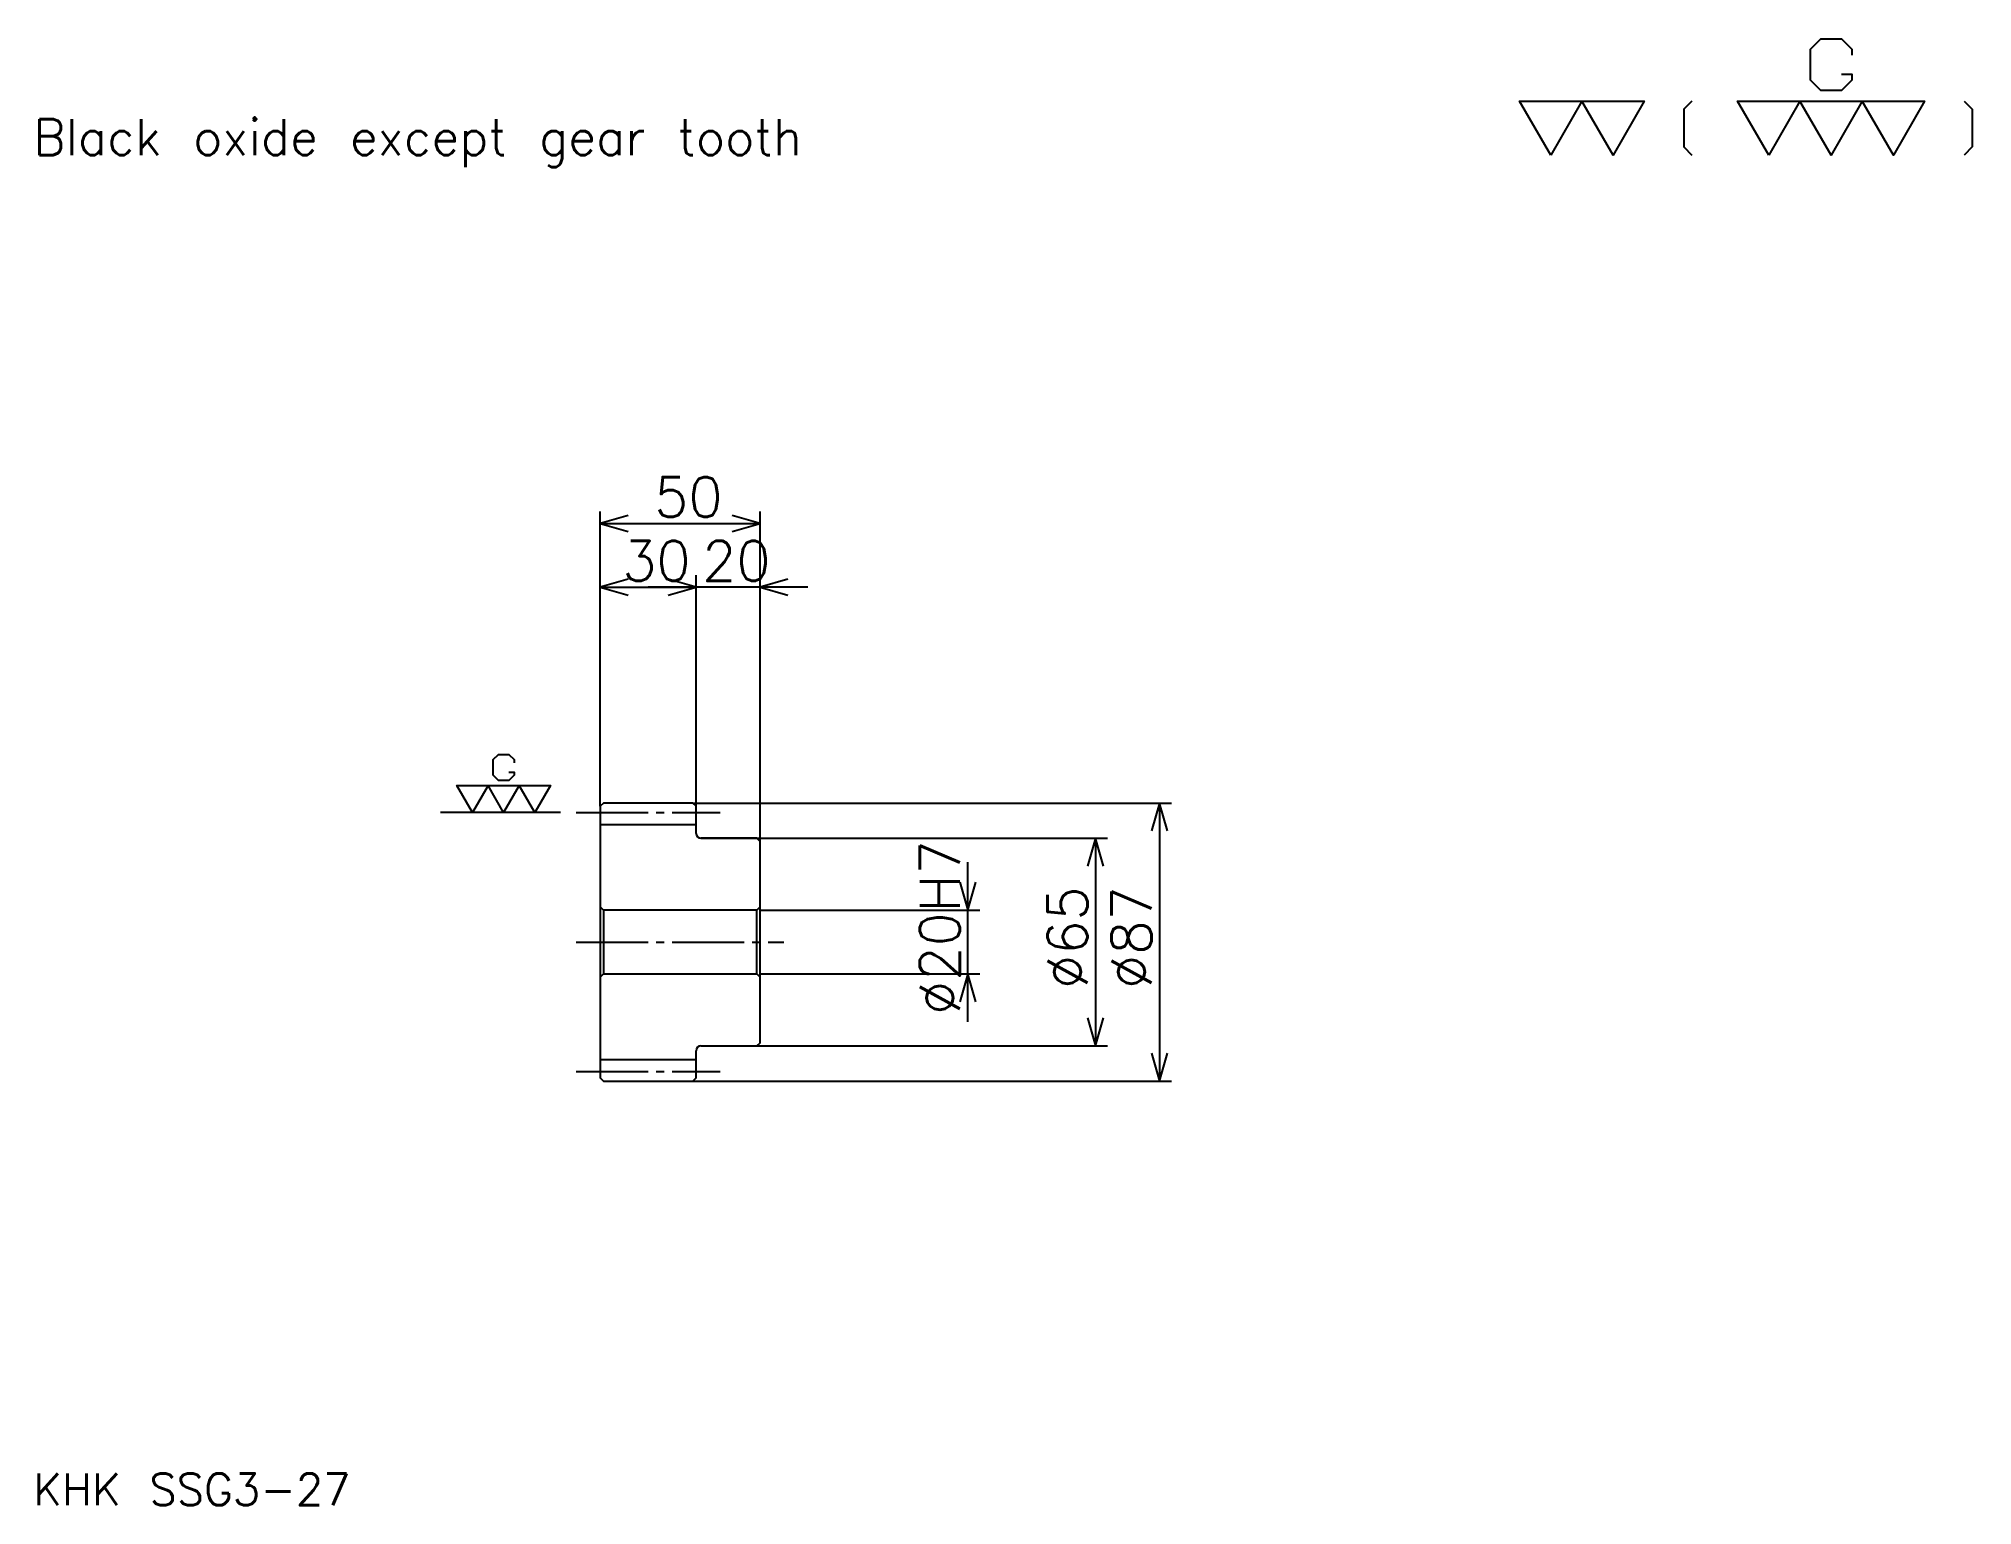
# Model space of a CAD drawing. Extents: x 27 to 632, y 28 to 486.
import ezdxf

# ---------------------------------------------------------------- set-up
doc = ezdxf.new("R2010")
doc.units = 0
doc.linetypes.add('DASHDOT', pattern=[30, 22.5, -2.5, 2.5, -2.5])
doc.layers.get('0').update_dxf_attribs({"linetype": 'CONTINUOUS'})
doc.layers.add('DASHDOT', color=6, linetype='DASHDOT')
doc.styles.add('KANJI', font='TXT', dxfattribs={"bigfont": 'BIGFONT'})

msp = doc.modelspace()

# ---------------------------------------------------------------- linework, layer by layer
at = {"color": 5}
for p, q in [((202.5, 247.25), (202.5, 338.5)), ((202.5, 334.75), (252.5, 334.75)), ((252.5, 247.25), (252.5, 338.5)), ((202.5, 314.75), (232.5, 314.75)), ((267.5, 314.75), (217.5, 314.75)), ((232.5, 247.25), (232.5, 318.5)), ((202.5, 246.25), (202.5, 247.25)), ((231.5, 247.25), (252.5, 247.25)), ((232.5, 246.25), (232.5, 247.25)), ((252.5, 247.25), (381.25, 247.25)), ((252.5, 235.25), (252.5, 247.25)), ((377.5, 247.25), (377.5, 160.25)), ((234, 236.25), (252.5, 236.25)), ((252.5, 236.25), (361.25, 236.25)), ((357.5, 236.25), (357.5, 171.25)), ((317.5, 178.75), (317.5, 228.75)), ((252.5, 213.75), (321.25, 213.75)), ((252.5, 193.75), (321.25, 193.75)), ((234, 171.25), (252.5, 171.25)), ((252.5, 171.25), (361.25, 171.25)), ((231.5, 160.25), (252.5, 160.25)), ((252.5, 160.25), (381.25, 160.25))]:
    msp.add_line(p, q, dxfattribs=at)
at = {"color": 7}
msp.add_line((190, 244.25), (152.5, 244.25), dxfattribs=at)
at = {"color": 4}
for p, q in [((202.5, 240.5), (232.5, 240.5)), ((203.5, 213.75), (203.5, 193.75)), ((251.5, 213.75), (252.5, 214.75)), ((251.5, 193.75), (252.5, 192.75)), ((202.5, 167), (232.5, 167))]:
    msp.add_line(p, q, dxfattribs=at)
at = {"color": 7}
for points in [[(591, 475.350006), (594.25, 475.350006), (594.25, 473.399994), (591, 470.149994), (584.5, 470.149994), (581.25, 473.399994), (581.25, 483.149994), (584.5, 486.399994), (591, 486.399994), (594.25, 483.149994), (594.25, 481.200012)], [(500, 450), (490.25, 466.899994), (529.25, 466.899994), (519.5, 450), (509.75, 466.899994), (500, 450)], [(544.200012, 466.899994), (541.599976, 464.299988), (541.599976, 452.600006), (544.200012, 450)], [(568.25, 450), (558.5, 466.899994), (617, 466.899994), (607.25, 450), (597.5, 466.899994), (587.75, 450), (578, 466.899994), (568.25, 450)], [(629.349976, 466.899994), (631.950012, 464.299988), (631.950012, 452.600006), (629.349976, 450)], [(173.875, 256.924988), (175.5, 256.924988), (175.5, 255.949997), (173.875, 254.324997), (170.625, 254.324997), (169, 255.949997), (169, 260.825012), (170.625, 262.450012), (173.875, 262.450012), (175.5, 260.825012), (175.5, 259.850006)], [(162.5, 244.25), (157.625, 252.699997), (186.875, 252.699997), (182, 244.25), (177.125, 252.699997), (172.25, 244.25), (167.375, 252.699997), (162.5, 244.25)]]:
    msp.add_lwpolyline(points, dxfattribs=at)
at = {"color": 5}
for points in [[(211.25, 337.25), (202.5, 334.75), (211.25, 332.25)], [(243.75, 332.25), (252.5, 334.75), (243.75, 337.25)], [(211.25, 317.25), (202.5, 314.75), (211.25, 312.25)], [(223.75, 312.25), (232.5, 314.75), (223.75, 317.25)], [(223.75, 312.25), (232.5, 314.75), (223.75, 317.25)], [(261.25, 317.25), (252.5, 314.75), (261.25, 312.25)], [(380, 238.5), (377.5, 247.25), (375, 238.5)], [(360, 227.5), (357.5, 236.25), (355, 227.5)], [(315, 222.5), (317.5, 213.75), (320, 222.5)], [(320, 185), (317.5, 193.75), (315, 185)], [(355, 180), (357.5, 171.25), (360, 180)], [(375, 169), (377.5, 160.25), (380, 169)]]:
    msp.add_lwpolyline(points, dxfattribs=at)
at = {"color": 4}
for points in [[(232.5, 237.75), (232.5, 246.25), (231.5, 247.25), (203.5, 247.25), (202.5, 246.25), (202.5, 192.75)], [(234, 171.25), (251.5, 171.25), (252.5, 172.25), (252.5, 235.25), (251.5, 236.25), (234, 236.25)], [(202.5, 192.75), (203.5, 193.75), (251.5, 193.75), (251.5, 213.75), (203.5, 213.75), (202.5, 214.75)], [(202.5, 192.75), (202.5, 161.25), (203.5, 160.25), (231.5, 160.25), (232.5, 161.25), (232.5, 169.75)]]:
    msp.add_lwpolyline(points, dxfattribs=at)
for centre, start, end in [((234, 237.75), 180, 270), ((234, 169.75), 90, 180)]:
    msp.add_arc(centre, 1.5, start, end, dxfattribs=at)
at = {"layer": 'DASHDOT', "color": 7}
for p, q in [((195, 244.25), (240, 244.25)), ((195, 203.75), (260, 203.75)), ((195, 163.25), (240, 163.25))]:
    msp.add_line(p, q, dxfattribs=at)

# ---------------------------------------------------------------- texts
at = {"color": 7, "style": 'KANJI'}
for s, height, p in [('Black oxide except gear tooth', 11.25, (25, 450)), ('50', 12.5, (219.375, 336.75)), ('30', 12.5, (209.375, 316.75)), ('20', 12.5, (234.375, 316.75)), ('KHK SSG3-27', 10, (25, 27.5))]:
    msp.add_text(s, height=height, dxfattribs=at).set_placement(p)
for s, p in [('%%c20H7', (315, 180.9375)), ('%%c65', (355, 189.0625)), ('%%c87', (375, 189.0625))]:
    msp.add_text(s, height=12.5, rotation=90, dxfattribs=at).set_placement(p)

doc.saveas('drawing.dxf')
